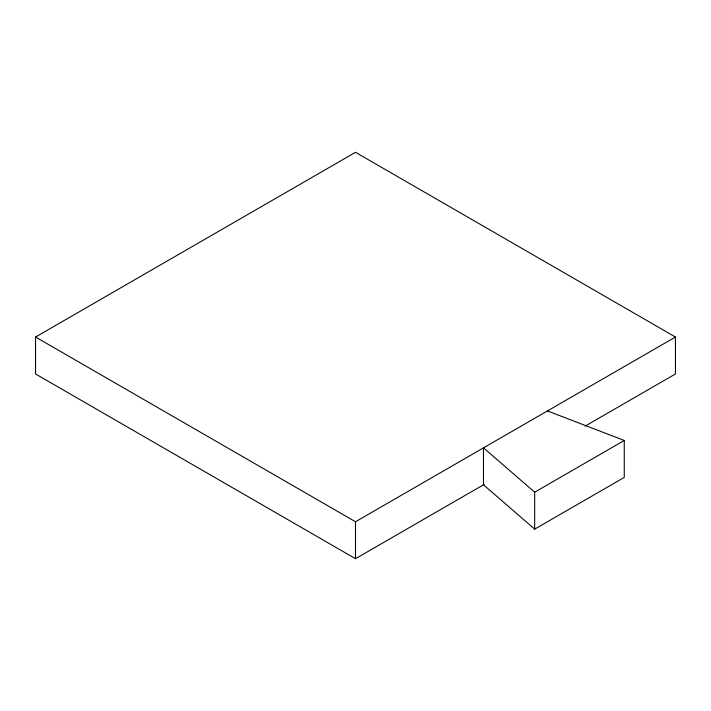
<?xml version="1.0" encoding="UTF-8"?>
<svg xmlns="http://www.w3.org/2000/svg" width="711" height="711" viewBox="0 0 711 711"><rect width="100%" height="100%" fill="white"/><g stroke="black" fill="none" stroke-linecap="round" stroke-linejoin="round"><path stroke-width="1.07" d="M484.244 484.36L355.5 558.695L35.55 373.968L35.55 337.032L355.5 152.305L675.45 337.032L675.45 373.968L585.135 426.12M35.55 337.032L355.5 521.75L675.45 337.032M534.672 492.19L624.258 440.473L624.258 477.419L534.672 529.135L483.48 484.804L483.48 447.859L534.672 492.19L534.672 529.135M547.47 410.914L624.258 440.473M355.5 521.75L355.5 558.695"/></g></svg>
